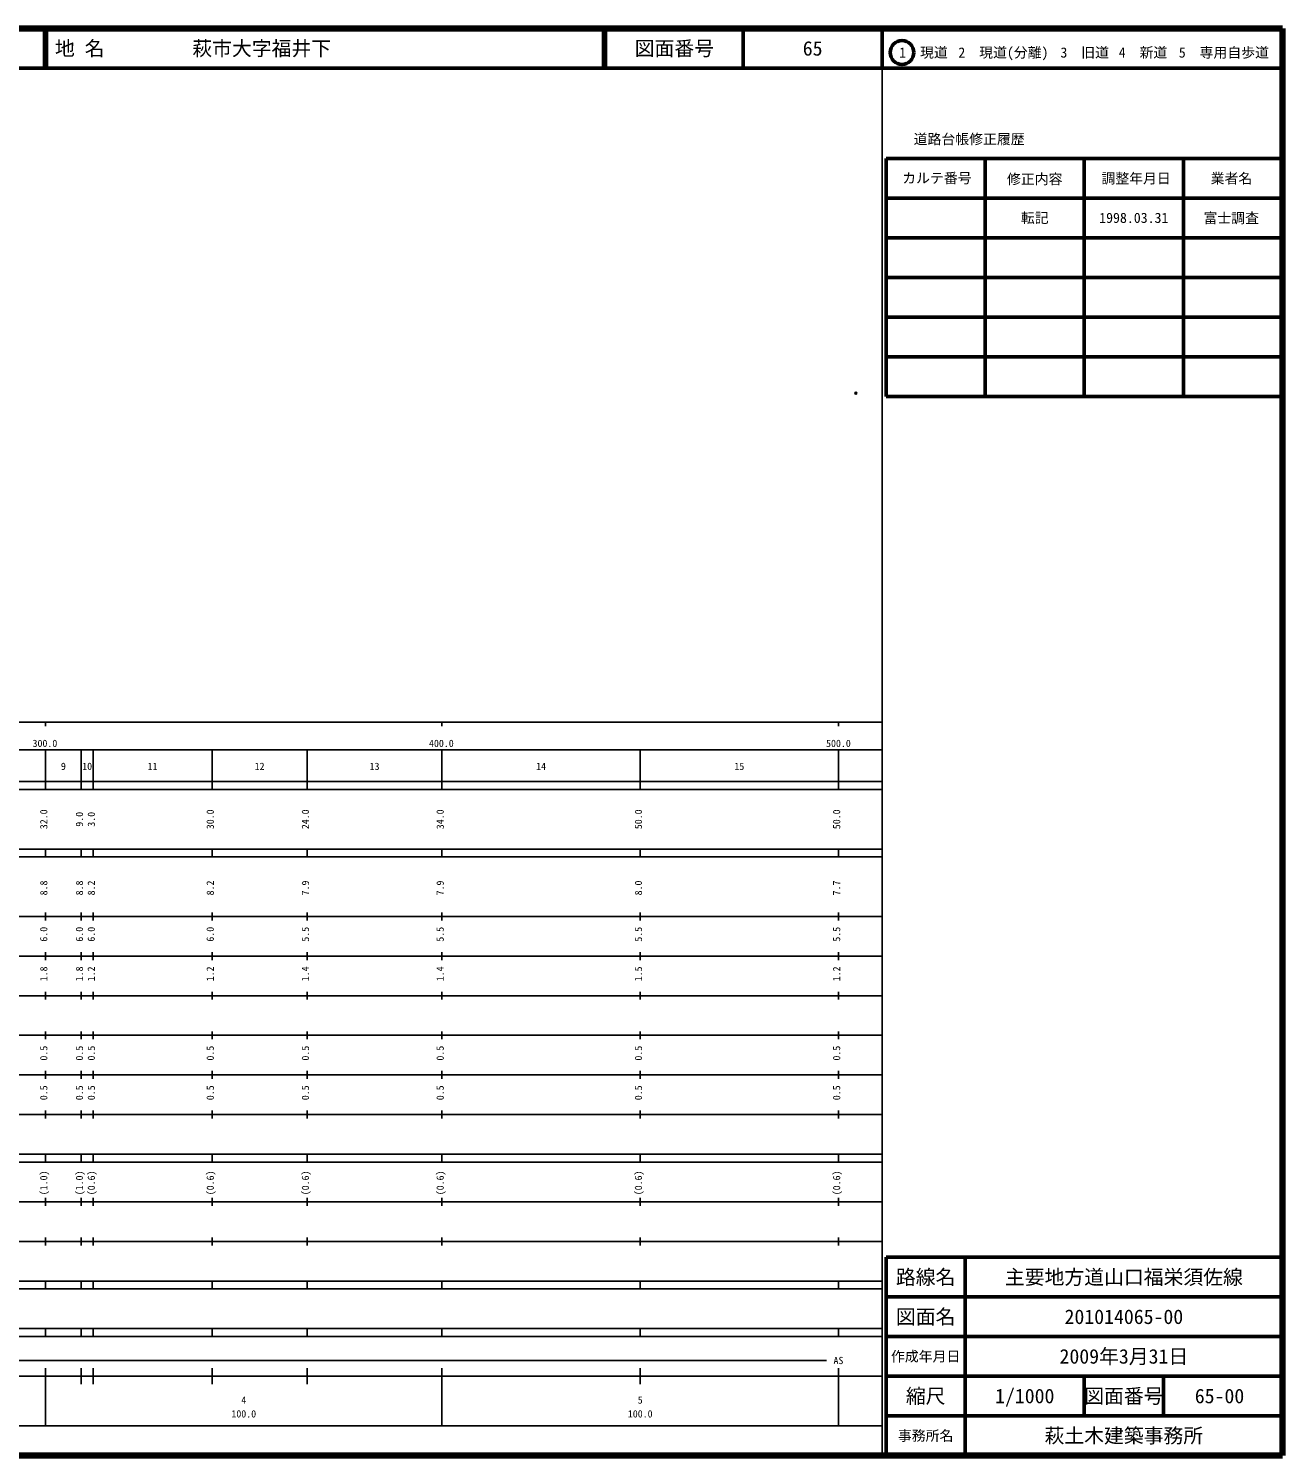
# Model space of a CAD drawing. Units: millimetres on the paper. Extents: x 40 to 680, y 20 to 380.
# Drawn here: x 363.7 to 680, y 20 to 380 of the extents above; entities that cross this region are included whole.
import ezdxf
from ezdxf.enums import TextEntityAlignment as Align

# ---------------------------------------------------------------- set-up
doc = ezdxf.new("R2010")
doc.units = ezdxf.units.MM
doc.header["$PDMODE"] = 32
doc.header["$PDSIZE"] = 0.5
doc.layers.add('M-OTRS', color=6, linetype='Continuous')
doc.layers.add('M-TTL-TXT', color=7, linetype='Continuous')
for name, color, linetype, lineweight in [('M-TTL', 2, 'Continuous', 140), ('M-TTL-BAND', 7, 'Continuous', 25), ('M-TTL-FRAM', 2, 'Continuous', 50), ('M-TTL-LINE', 7, 'Continuous', 50)]:
    doc.layers.add(name, color=color, linetype=linetype, lineweight=lineweight)
doc.styles.add('ＭＳ ゴシック', font='')
doc.styles.get('ＭＳ ゴシック').set_extended_font_data('MS Gothic')

msp = doc.modelspace()

# ---------------------------------------------------------------- linework, layer by layer
at = {"layer": 'M-OTRS'}
msp.add_point((572.416, 287.995), dxfattribs=at)
at = {"layer": 'M-TTL'}
for p, q in [((680, 380), (40, 380)), ((680, 20), (680, 380)), ((40, 20), (680, 20))]:
    msp.add_line(p, q, dxfattribs=at)
at = {"layer": 'M-TTL-BAND'}
for p, q in [((579, 20), (579, 370)), ((40, 205), (579, 205)), ((368, 205), (368, 204)), ((468, 205), (468, 204)), ((568, 205), (568, 204)), ((68, 198), (579, 198)), ((368, 188), (368, 198)), ((377, 188), (377, 198)), ((380, 188), (380, 198)), ((410, 188), (410, 198)), ((434, 188), (434, 198)), ((468, 188), (468, 198)), ((518, 188), (518, 198)), ((568, 188), (568, 198)), ((40, 190), (579, 190)), ((40, 188), (579, 188)), ((40, 173), (579, 173)), ((368, 171), (368, 173)), ((377, 171), (377, 173)), ((380, 171), (380, 173)), ((410, 171), (410, 173)), ((434, 171), (434, 173)), ((468, 171), (468, 173)), ((518, 171), (518, 173)), ((568, 171), (568, 173)), ((40, 171), (579, 171)), ((40, 156), (579, 156)), ((368, 155), (368, 157)), ((377, 155), (377, 157)), ((380, 155), (380, 157)), ((410, 155), (410, 157)), ((434, 155), (434, 157)), ((468, 155), (468, 157)), ((518, 155), (518, 157)), ((568, 155), (568, 157)), ((46, 146), (579, 146)), ((368, 145), (368, 147)), ((377, 145), (377, 147)), ((380, 145), (380, 147)), ((410, 145), (410, 147)), ((434, 145), (434, 147)), ((468, 145), (468, 147)), ((518, 145), (518, 147)), ((568, 145), (568, 147)), ((368, 135), (368, 137)), ((377, 135), (377, 137)), ((380, 135), (380, 137)), ((410, 135), (410, 137)), ((434, 135), (434, 137)), ((468, 135), (468, 137)), ((518, 135), (518, 137)), ((568, 135), (568, 137)), ((52, 136), (579, 136)), ((46, 126), (579, 126)), ((368, 125), (368, 127)), ((377, 125), (377, 127)), ((380, 125), (380, 127)), ((410, 125), (410, 127)), ((434, 125), (434, 127)), ((468, 125), (468, 127)), ((518, 125), (518, 127)), ((568, 125), (568, 127)), ((52, 116), (579, 116)), ((368, 115), (368, 117)), ((377, 115), (377, 117)), ((380, 115), (380, 117)), ((410, 115), (410, 117)), ((434, 115), (434, 117)), ((468, 115), (468, 117)), ((518, 115), (518, 117)), ((568, 115), (568, 117)), ((46, 106), (579, 106)), ((368, 105), (368, 107)), ((377, 105), (377, 107)), ((380, 105), (380, 107)), ((410, 105), (410, 107)), ((434, 105), (434, 107)), ((468, 105), (468, 107)), ((518, 105), (518, 107)), ((568, 105), (568, 107)), ((40, 96), (579, 96)), ((40, 94), (579, 94)), ((368, 94), (368, 96)), ((377, 94), (377, 96)), ((380, 94), (380, 96)), ((410, 94), (410, 96)), ((434, 94), (434, 96)), ((468, 94), (468, 96)), ((518, 94), (518, 96)), ((568, 94), (568, 96)), ((49, 84), (579, 84)), ((368, 83), (368, 85)), ((377, 83), (377, 85)), ((380, 83), (380, 85)), ((410, 83), (410, 85)), ((434, 83), (434, 85)), ((468, 83), (468, 85)), ((518, 83), (518, 85)), ((568, 83), (568, 85)), ((40, 74), (579, 74)), ((368, 73), (368, 75)), ((377, 73), (377, 75)), ((380, 73), (380, 75)), ((410, 73), (410, 75)), ((434, 73), (434, 75)), ((468, 73), (468, 75)), ((518, 73), (518, 75)), ((568, 73), (568, 75)), ((40, 64), (579, 64)), ((40, 62), (579, 62)), ((368, 62), (368, 64)), ((377, 62), (377, 64)), ((380, 62), (380, 64)), ((410, 62), (410, 64)), ((434, 62), (434, 64)), ((468, 62), (468, 64)), ((518, 62), (518, 64)), ((568, 62), (568, 64)), ((40, 52), (579, 52)), ((368, 50), (368, 52)), ((377, 50), (377, 52)), ((380, 50), (380, 52)), ((410, 50), (410, 52)), ((434, 50), (434, 52)), ((468, 50), (468, 52)), ((518, 50), (518, 52)), ((568, 50), (568, 52)), ((40, 50), (579, 50)), ((71, 44), (565, 44)), ((40, 40), (579, 40)), ((368, 27.5), (368, 42)), ((377, 38), (377, 42)), ((380, 38), (380, 42)), ((410, 38), (410, 42)), ((434, 38), (434, 42)), ((468, 27.5), (468, 42)), ((518, 38), (518, 42)), ((568, 27.5), (568, 42)), ((68, 27.5), (579, 27.5))]:
    msp.add_line(p, q, dxfattribs=at)
at = {"layer": 'M-TTL-FRAM'}
for p, q in [((580, 347.197), (580, 287.197)), ((580, 347.197), (680, 347.197)), ((580, 287.197), (680, 287.197)), ((680, 70), (580, 70)), ((580, 70), (580, 20))]:
    msp.add_line(p, q, dxfattribs=at)
at = {"layer": 'M-TTL-LINE'}
for p, q in [((367.75, 380), (367.75, 370)), ((368.25, 380), (368.25, 370)), ((508.747, 380), (508.747, 370)), ((509.247, 380), (509.247, 370)), ((543.997, 380), (543.997, 370)), ((579, 380), (579, 370)), ((40, 370), (680, 370)), ((605, 347.197), (605, 287.197)), ((630, 347.197), (630, 287.197)), ((655, 347.197), (655, 287.197)), ((580, 337.197), (680, 337.197)), ((580, 327.197), (680, 327.197)), ((580, 317.197), (680, 317.197)), ((580, 307.197), (680, 307.197)), ((580, 297.197), (680, 297.197)), ((600, 70), (600, 20)), ((680, 60), (580, 60)), ((680, 50), (580, 50)), ((680, 40), (580, 40)), ((630, 40), (630, 30)), ((650, 40), (650, 30)), ((680, 30), (580, 30))]:
    msp.add_line(p, q, dxfattribs=at)
msp.add_circle((584.031, 373.958), 3, dxfattribs=at)

# ---------------------------------------------------------------- texts
at = {"layer": 'M-TTL-BAND', "style": 'ＭＳ ゴシック'}
for s, p in [('300.0', (367.844, 198.195)), ('400.0', (467.844, 198.195)), ('500.0', (568, 198.195)), ('9', (372.5, 192.405)), ('10', (378.5, 192.405)), ('11', (395, 192.405)), ('12', (422, 192.405)), ('13', (451, 192.405)), ('14', (493, 192.405)), ('15', (543, 192.405)), ('AS', (568, 42.5)), ('4', (418, 32.523)), ('5', (518, 32.523)), ('100.0', (418, 29.033)), ('100.0', (518, 29.033))]:
    msp.add_text(s, height=1.833, dxfattribs=at).set_placement(p, align=Align.BOTTOM_CENTER)
for s, p in [('32.0', (369, 180.5)), ('9.0', (378, 180.5)), ('3.0', (381, 180.5)), ('30.0', (411, 180.5)), ('24.0', (435, 180.5)), ('34.0', (469, 180.5)), ('50.0', (519, 180.5)), ('50.0', (569, 180.5)), ('8.8', (369, 163.174)), ('8.8', (378, 163.174)), ('8.2', (381, 163.174)), ('8.2', (411, 163.174)), ('7.9', (435, 163.174)), ('7.9', (469, 163.174)), ('8.0', (519, 163.174)), ('7.7', (569, 163.174)), ('6.0', (369, 151.5)), ('6.0', (378, 151.5)), ('6.0', (381, 151.5)), ('6.0', (411, 151.5)), ('5.5', (435, 151.5)), ('5.5', (469, 151.5)), ('5.5', (519, 151.5)), ('5.5', (569, 151.5)), ('1.8', (369, 141.5)), ('1.8', (378, 141.5)), ('1.2', (381, 141.5)), ('1.2', (411, 141.5)), ('1.4', (435, 141.5)), ('1.4', (469, 141.5)), ('1.5', (519, 141.5)), ('1.2', (569, 141.5)), ('0.5', (369, 121.5)), ('0.5', (378, 121.5)), ('0.5', (381, 121.5)), ('0.5', (411, 121.5)), ('0.5', (435, 121.5)), ('0.5', (469, 121.5)), ('0.5', (519, 121.5)), ('0.5', (569, 121.5)), ('0.5', (369, 111.5)), ('0.5', (378, 111.5)), ('0.5', (381, 111.5)), ('0.5', (411, 111.5)), ('0.5', (435, 111.5)), ('0.5', (469, 111.5)), ('0.5', (519, 111.5)), ('0.5', (569, 111.5)), ('(1.0)', (369, 88.764)), ('(1.0)', (378, 88.764)), ('(0.6)', (381, 88.764)), ('(0.6)', (411, 88.764)), ('(0.6)', (435, 88.764)), ('(0.6)', (469, 88.764)), ('(0.6)', (519, 88.764)), ('(0.6)', (569, 88.764))]:
    msp.add_text(s, height=1.833, rotation=90, dxfattribs=at).set_placement(p, align=Align.BOTTOM_CENTER)
at = {"layer": 'M-TTL-TXT', "style": 'ＭＳ ゴシック'}
for s, p in [('地 名', (370.38, 375)), ('萩市大字福井下', (405.024, 375))]:
    msp.add_text(s, height=3.666, dxfattribs=at).set_placement(p, align=Align.MIDDLE_LEFT)
for s, height, p in [('図面番号', 3.666, (526.622, 375)), ('65', 3.666, (561.497, 375)), ('1\u3000現道', 2.566, (589.448, 373.958)), ('2\u3000現道(分離)', 2.566, (609.619, 373.958)), ('3\u3000旧道', 2.566, (630.121, 373.958)), ('4\u3000新道', 2.566, (644.824, 373.958)), ('5\u3000専用自歩道', 2.566, (665.228, 373.958)), ('道路台帳修正履歴', 2.566, (600.968, 352.113)), ('カルテ番号', 2.566, (592.839, 342.277)), ('修正内容', 2.566, (617.509, 342.023)), ('調整年月日', 2.566, (643.089, 342.197)), ('業者名', 2.566, (667.134, 342.197)), ('転記', 2.566, (617.5, 332.245)), ('1998.03.31', 2.566, (642.5, 332.245)), ('富士調査', 2.566, (667.077, 332.189)), ('路線名', 3.666, (590, 65)), ('路線名', 3.666, (590, 65)), ('主要地方道山口福栄須佐線', 3.666, (640, 65)), ('図面名', 3.666, (590, 55)), ('図面名', 3.666, (590, 55)), ('201014065-00', 3.666, (640, 55)), ('2009年3月31日', 3.666, (640, 45)), ('作成年月日', 2.566, (590, 45)), ('作成年月日', 2.566, (590, 45)), ('縮尺', 3.666, (590, 35)), ('縮尺', 3.666, (590, 35)), ('1/1000', 3.666, (615, 35)), ('図面番号', 3.666, (640, 35)), ('図面番号', 3.666, (640, 35)), ('65-00', 3.666, (664.125, 35)), ('事務所名', 2.566, (590, 25)), ('事務所名', 2.566, (590, 25)), ('萩土木建築事務所', 3.666, (640, 25))]:
    msp.add_text(s, height=height, dxfattribs=at).set_placement(p, align=Align.MIDDLE_CENTER)

doc.saveas('drawing.dxf')
